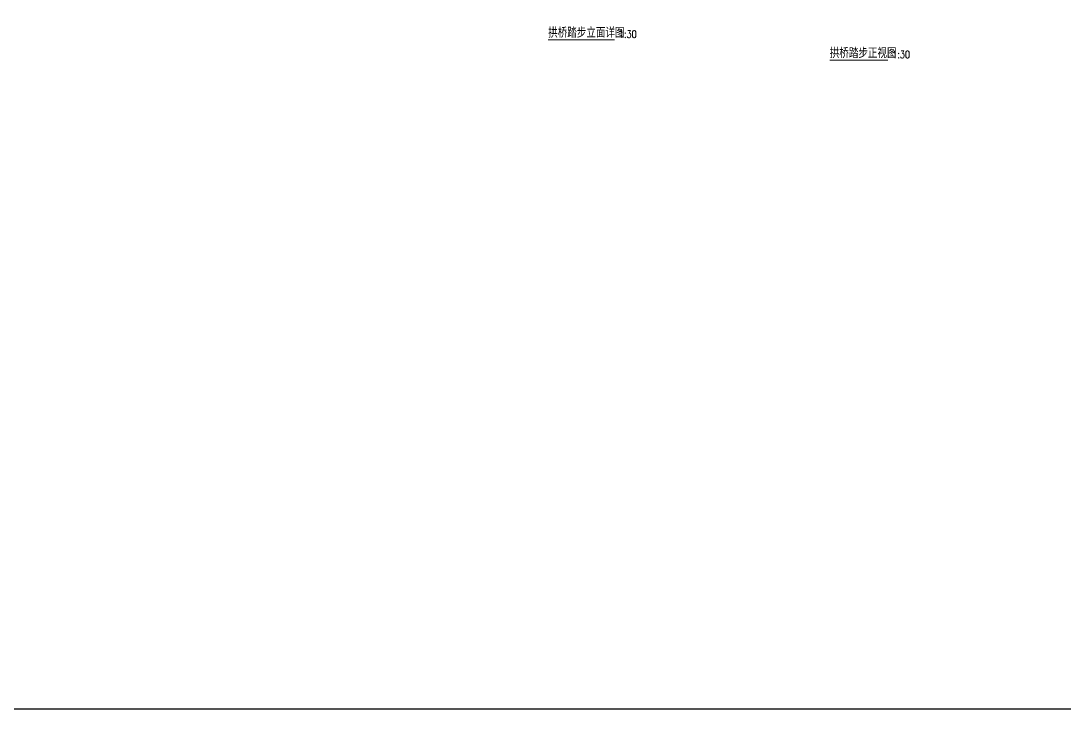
# Model space of a CAD drawing. Header units: millimetres. Extents: x -1471591 to 944464, y -468930 to 547002.
# Drawn here: x -1031126 to -1010006, y -325423 to -311504 of the extents above; entities that cross this region are included whole.
import ezdxf

# ---------------------------------------------------------------- set-up
doc = ezdxf.new("R2010")
doc.units = ezdxf.units.MM
doc.header["$LTSCALE"] = 10
doc.layers.add('DIM_SYMB', color=3, linetype='Continuous')
doc.layers.add('PUB_TEXT', color=7, linetype='Continuous')
doc.styles.get("Standard").update_dxf_attribs({"font": 'simplex.shx', "width": 0.8, "bigfont": 'hztxt.shx'})

msp = doc.modelspace()

# ---------------------------------------------------------------- linework, layer by layer
msp.add_lwpolyline([(-1052245.7, -265473.2), (-959269.5, -265473.2), (-959269.5, -325423.1), (-1052245.7, -325423.1)], close=True)
at = {"layer": 'DIM_SYMB', "const_width": 21}
for points in [[(-1020451.7, -311885.8), (-1019102.7, -311885.8)], [(-1014750.9, -312297.6), (-1013569.9, -312297.6)]]:
    msp.add_lwpolyline(points, dxfattribs=at)

# ---------------------------------------------------------------- texts
at = {"layer": 'PUB_TEXT', "color": 7, "width": 0.8}
for s, height, p in [('拱桥踏步立面详图', 210, (-1020451.7, -311845.5)), ('1:30', 150, (-1019018.7, -311845.5)), ('拱桥踏步正视图', 210, (-1014750.9, -312257.3)), ('1:30', 150, (-1013485.9, -312257.3))]:
    msp.add_text(s, height=height, dxfattribs=at).set_placement(p)

doc.saveas('drawing.dxf')
